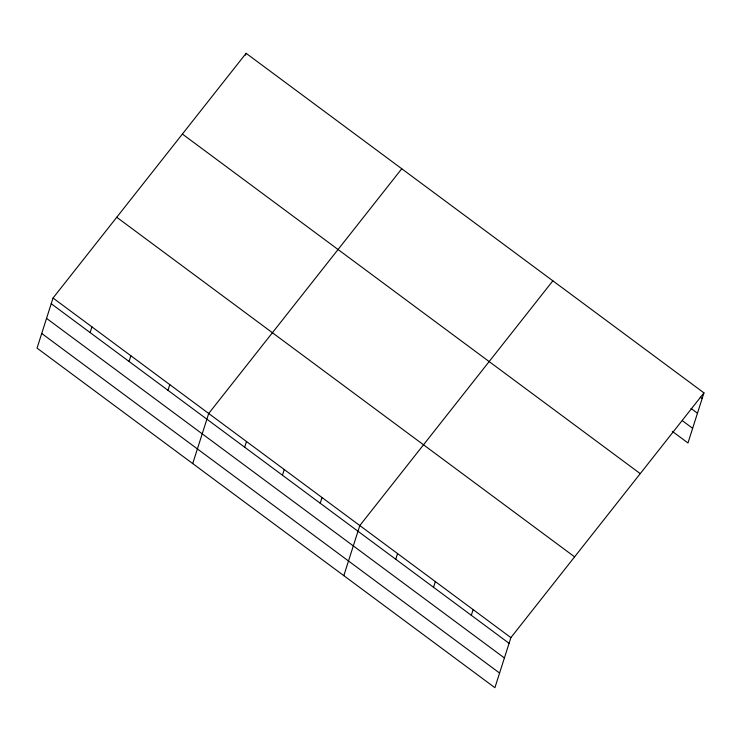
<?xml version="1.0" encoding="UTF-8"?>
<svg xmlns="http://www.w3.org/2000/svg" width="741" height="741" viewBox="0 0 741 741"><rect width="100%" height="100%" fill="white"/><g stroke="black" fill="none" stroke-linecap="round" stroke-linejoin="round"><path stroke-width="1.11" d="M53.037 298.03L37.05 348.122L494.905 687.704L510.892 637.621L703.95 392.878L246.095 53.296L53.037 298.03L510.892 637.621M90.133 332.589L91.949 326.901M129.054 361.451L130.87 355.763M245.484 55.186L246.095 53.296M167.975 390.312L169.791 384.625M192.725 463.579L208.703 413.497L401.761 168.753M244.669 447.194L246.484 441.506M282.441 475.213L284.257 469.525M320.214 503.232L322.029 497.535M343.815 575.646L359.802 525.554L552.86 280.811M395.759 559.26L397.574 553.573M433.531 587.28L435.347 581.583M471.304 615.289L473.119 609.602M703.95 392.878L687.963 442.97L672.3 431.355M700.291 397.204L702.135 398.565M691.01 408.439L697.457 413.219M682.507 420.795L692.64 428.317M182.388 134.056L640.243 473.638M116.745 217.27L574.599 556.852M51.222 303.727L509.076 643.308M46.544 318.371L504.399 657.962M41.728 333.469L499.582 673.05"/></g></svg>
